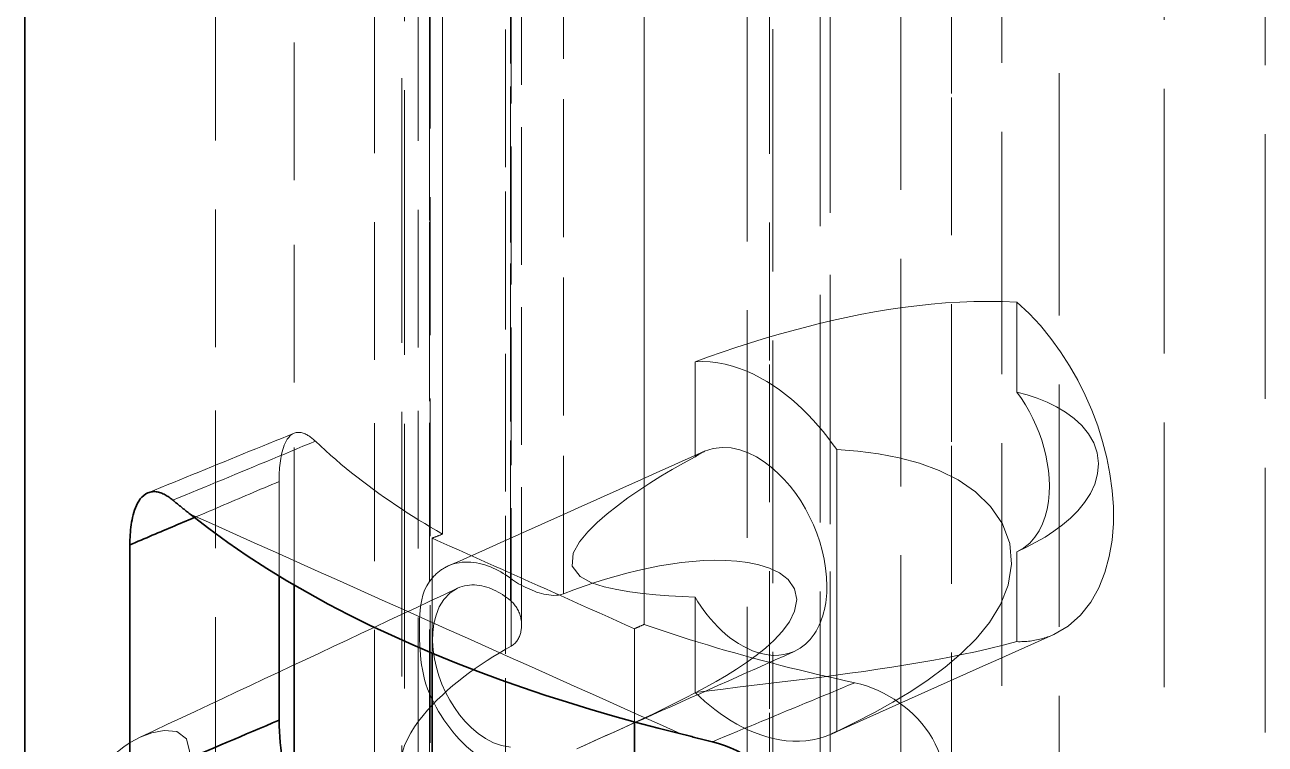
# Model space of a CAD drawing. Header units: millimetres. Extents: x 10 to 410, y 10 to 287.
# Drawn here: x 304.009 to 308.51, y 188.42 to 191.03 of the extents above; entities that cross this region are included whole.
import ezdxf

# ---------------------------------------------------------------- set-up
doc = ezdxf.new("R2010")
doc.units = ezdxf.units.MM
doc.linetypes.add('DASHED', pattern=[0.75, 0.5, -0.25])
doc.layers.add('HIDDEN', color=8, linetype='DASHED', lineweight=18)
doc.layers.add('VISIBLE', color=7, linetype='CONTINUOUS', lineweight=35)

msp = doc.modelspace()

# ---------------------------------------------------------------- linework, layer by layer
at = {"layer": 'HIDDEN'}
for points in [[(305.4804, 178.0663), (305.4804, 179.546), (305.4804, 181.0258), (305.4804, 182.5056), (305.4804, 183.9854), (305.4804, 185.4651), (305.4804, 186.9449), (305.4804, 188.4247), (305.4804, 189.9044), (305.4804, 191.3842), (305.4804, 192.864), (305.4804, 194.3437), (305.4804, 195.8235), (305.4804, 197.3033), (305.4804, 198.783), (305.4804, 200.2628), (305.4804, 201.7426), (305.4804, 203.2224), (305.4804, 204.7021), (305.4804, 206.1819), (305.4804, 207.6617), (305.4804, 209.1414), (305.4804, 210.6212), (305.4804, 212.101)], [(305.4368, 178.0211), (305.4368, 179.5009), (305.4368, 180.9807), (305.4368, 182.4604), (305.4368, 183.9402), (305.4368, 185.42), (305.4368, 186.8997), (305.4368, 188.3795), (305.4368, 189.8593), (305.4368, 191.339), (305.4368, 192.8188), (305.4368, 194.2986), (305.4368, 195.7784), (305.4368, 197.2581), (305.4368, 198.7379), (305.4368, 200.2177), (305.4368, 201.6974), (305.4368, 203.1772), (305.4368, 204.657), (305.4368, 206.1367), (305.4368, 207.6165), (305.4368, 209.0963), (305.4368, 210.576), (305.4368, 212.0558)], [(305.2787, 177.976), (305.2787, 179.4557), (305.2787, 180.9355), (305.2787, 182.4153), (305.2787, 183.895), (305.2787, 185.3748), (305.2787, 186.8546), (305.2787, 188.3343), (305.2787, 189.8141), (305.2787, 191.2939), (305.2787, 192.7737), (305.2787, 194.2534), (305.2787, 195.7332), (305.2787, 197.213), (305.2787, 198.6927), (305.2787, 200.1725), (305.2787, 201.6523), (305.2787, 203.132), (305.2787, 204.6118), (305.2787, 206.0916), (305.2787, 207.5713), (305.2787, 209.0511), (305.2787, 210.5309), (305.2787, 212.0107)], [(305.4773, 177.9773), (305.4773, 179.4571), (305.4773, 180.9368), (305.4773, 182.4166), (305.4773, 183.8964), (305.4773, 185.3762), (305.4773, 186.8559), (305.4773, 188.3357), (305.4773, 189.8155), (305.4773, 191.2952), (305.4773, 192.775), (305.4773, 194.2548), (305.4773, 195.7345), (305.4773, 197.2143), (305.4773, 198.6941), (305.4773, 200.1738), (305.4773, 201.6536), (305.4773, 203.1334), (305.4773, 204.6132), (305.4773, 206.0929), (305.4773, 207.5727), (305.4773, 209.0525), (305.4773, 210.5322), (305.4773, 212.012)], [(304.7013, 176.5424), (304.7013, 178.0222), (304.7013, 179.502), (304.7013, 180.9817), (304.7013, 182.4615), (304.7013, 183.9413), (304.7013, 185.4211), (304.7013, 186.9008), (304.7013, 188.3806), (304.7013, 189.8604), (304.7013, 191.3401), (304.7013, 192.8199), (304.7013, 194.2997), (304.7013, 195.7794), (304.7013, 197.2592), (304.7013, 198.739), (304.7013, 200.2187), (304.7013, 201.6985), (304.7013, 203.1783), (304.7013, 204.6581), (304.7013, 206.1378), (304.7013, 207.6176), (304.7013, 209.0974), (304.7013, 210.5771)], [(306.7108, 178.4316), (306.7108, 179.6962), (306.7108, 180.9607), (306.7108, 182.2252), (306.7108, 183.4898), (306.7108, 184.7543), (306.7108, 186.0188), (306.7108, 187.2833), (306.7108, 188.5479), (306.7108, 189.8124), (306.7108, 191.0769), (306.7108, 192.3415), (306.7108, 193.606), (306.7108, 194.8705), (306.7108, 196.1351), (306.7108, 197.3996), (306.7108, 198.6641), (306.7108, 199.9286), (306.7108, 201.1932), (306.7108, 202.4577), (306.7108, 203.7222), (306.7108, 204.9868), (306.7108, 206.2513), (306.7108, 207.5158)], [(307.3714, 178.1358), (307.3714, 179.4003), (307.3714, 180.6648), (307.3714, 181.9293), (307.3714, 183.1939), (307.3714, 184.4584), (307.3714, 185.7229), (307.3714, 186.9875), (307.3714, 188.252), (307.3714, 189.5165), (307.3714, 190.7811), (307.3714, 192.0456), (307.3714, 193.3101), (307.3714, 194.5746), (307.3714, 195.8392), (307.3714, 197.1037), (307.3714, 198.3682), (307.3714, 199.6328), (307.3714, 200.8973), (307.3714, 202.1618), (307.3714, 203.4264), (307.3714, 204.6909), (307.3714, 205.9554), (307.3714, 207.2199)], [(308.143, 179.4017), (308.143, 180.6124), (308.143, 181.8231), (308.143, 183.0338), (308.143, 184.2446), (308.143, 185.4553), (308.143, 186.666), (308.143, 187.8767), (308.143, 189.0874), (308.143, 190.2982), (308.143, 191.5089), (308.143, 192.7196), (308.143, 193.9303), (308.143, 195.1411), (308.143, 196.3518), (308.143, 197.5625), (308.143, 198.7732), (308.143, 199.9839), (308.143, 201.1947), (308.143, 202.4054), (308.143, 203.6161), (308.143, 204.8268), (308.143, 206.0375), (308.143, 207.2483)], [(308.51, 179.2373), (308.51, 180.448), (308.51, 181.6588), (308.51, 182.8695), (308.51, 184.0802), (308.51, 185.2909), (308.51, 186.5016), (308.51, 187.7124), (308.51, 188.9231), (308.51, 190.1338), (308.51, 191.3445), (308.51, 192.5552), (308.51, 193.766), (308.51, 194.9767), (308.51, 196.1874), (308.51, 197.3981), (308.51, 198.6088), (308.51, 199.8196), (308.51, 201.0303), (308.51, 202.241), (308.51, 203.4517), (308.51, 204.6624), (308.51, 205.8732), (308.51, 207.0839)], [(305.3776, 178.2295), (305.3776, 179.4402), (305.3776, 180.6509), (305.3776, 181.8617), (305.3776, 183.0724), (305.3776, 184.2831), (305.3776, 185.4938), (305.3776, 186.7045), (305.3776, 187.9153), (305.3776, 189.126), (305.3776, 190.3367), (305.3776, 191.5474), (305.3776, 192.7581), (305.3776, 193.9689), (305.3776, 195.1796), (305.3776, 196.3903), (305.3776, 197.601), (305.3776, 198.8117), (305.3776, 200.0225), (305.3776, 201.2332), (305.3776, 202.4439), (305.3776, 203.6546), (305.3776, 204.8653), (305.3776, 206.0761)], [(305.387, 206.0719), (305.387, 204.8612), (305.387, 203.6505), (305.387, 202.4397), (305.387, 201.229), (305.387, 200.0183), (305.387, 198.8076), (305.387, 197.5969), (305.387, 196.3861), (305.387, 195.1754), (305.387, 193.9647), (305.387, 192.754), (305.387, 191.5433), (305.387, 190.3325), (305.387, 189.1218), (305.387, 187.9111), (305.387, 186.7004), (305.387, 185.4897), (305.387, 184.2789), (305.387, 183.0682), (305.387, 181.8575), (305.387, 180.6468), (305.387, 179.4361), (305.387, 178.2253)], [(304.9861, 188.9968), (304.9861, 189.7317), (304.9861, 190.4667), (304.9861, 191.2017), (304.9861, 191.9366), (304.9861, 192.6716), (304.9861, 193.4065), (304.9861, 194.1415), (304.9861, 194.8764), (304.9861, 195.6114), (304.9861, 196.3464), (304.9861, 197.0813), (304.9861, 197.8163), (304.9861, 198.5512), (304.9861, 199.2862), (304.9861, 200.0211), (304.9861, 200.7561), (304.9861, 201.491), (304.9861, 202.226), (304.9861, 202.961), (304.9861, 203.6959), (304.9861, 204.4309), (304.9861, 205.1658), (304.9861, 205.9008)], [(306.9315, 204.8631), (306.9315, 203.7869), (306.9315, 202.7107), (306.9315, 201.6345), (306.9315, 200.5583), (306.9315, 199.4821), (306.9315, 198.4059), (306.9315, 197.3297), (306.9315, 196.2535), (306.9315, 195.1774), (306.9315, 194.1012), (306.9315, 193.025), (306.9315, 191.9488), (306.9315, 190.8726), (306.9315, 189.7964), (306.9315, 188.7202), (306.9315, 187.644), (306.9315, 186.5678), (306.9315, 185.4916), (306.9315, 184.4154), (306.9315, 183.3392), (306.9315, 182.263), (306.9315, 181.1868), (306.9315, 180.1106)], [(307.1884, 179.9955), (307.1884, 181.0717), (307.1884, 182.1479), (307.1884, 183.2241), (307.1884, 184.3003), (307.1884, 185.3765), (307.1884, 186.4527), (307.1884, 187.5289), (307.1884, 188.6051), (307.1884, 189.6813), (307.1884, 190.7575), (307.1884, 191.8337), (307.1884, 192.9099), (307.1884, 193.9861), (307.1884, 195.0623), (307.1884, 196.1385), (307.1884, 197.2147), (307.1884, 198.2909), (307.1884, 199.3671), (307.1884, 200.4433), (307.1884, 201.5195), (307.1884, 202.5957), (307.1884, 203.6719), (307.1884, 204.7481)], [(306.6309, 204.7348), (306.6309, 203.6586), (306.6309, 202.5824), (306.6309, 201.5062), (306.6309, 200.43), (306.6309, 199.3538), (306.6309, 198.2776), (306.6309, 197.2014), (306.6309, 196.1252), (306.6309, 195.049), (306.6309, 193.9728), (306.6309, 192.8966), (306.6309, 191.8204), (306.6309, 190.7442), (306.6309, 189.668), (306.6309, 188.5918), (306.6309, 187.5157), (306.6309, 186.4395), (306.6309, 185.3633), (306.6309, 184.2871), (306.6309, 183.2109), (306.6309, 182.1347), (306.6309, 181.0585), (306.6309, 179.9823)], [(306.8947, 179.8641), (306.8947, 180.9403), (306.8947, 182.0165), (306.8947, 183.0927), (306.8947, 184.1689), (306.8947, 185.2451), (306.8947, 186.3213), (306.8947, 187.3975), (306.8947, 188.4737), (306.8947, 189.5499), (306.8947, 190.626), (306.8947, 191.7022), (306.8947, 192.7784), (306.8947, 193.8546), (306.8947, 194.9308), (306.8947, 196.007), (306.8947, 197.0832), (306.8947, 198.1594), (306.8947, 199.2356), (306.8947, 200.3118), (306.8947, 201.388), (306.8947, 202.4642), (306.8947, 203.5404), (306.8947, 204.6166)], [(306.9311, 178.2975), (306.9311, 179.4275), (306.9311, 180.5575), (306.9311, 181.6875), (306.9311, 182.8175), (306.9311, 183.9475), (306.9311, 185.0776), (306.9311, 186.2076), (306.9311, 187.3376), (306.9311, 188.4676), (306.9311, 189.5976), (306.9311, 190.7276), (306.9311, 191.8576), (306.9311, 192.9876), (306.9311, 194.1176), (306.9311, 195.2476), (306.9311, 196.3776), (306.9311, 197.5076), (306.9311, 198.6376), (306.9311, 199.7676), (306.9311, 200.8976), (306.9311, 202.0276), (306.9311, 203.1576), (306.9311, 204.2876)], [(306.7231, 204.1945), (306.7231, 203.0645), (306.7231, 201.9345), (306.7231, 200.8045), (306.7231, 199.6745), (306.7231, 198.5445), (306.7231, 197.4145), (306.7231, 196.2845), (306.7231, 195.1545), (306.7231, 194.0245), (306.7231, 192.8945), (306.7231, 191.7645), (306.7231, 190.6345), (306.7231, 189.5045), (306.7231, 188.3745), (306.7231, 187.2444), (306.7231, 186.1144), (306.7231, 184.9844), (306.7231, 183.8544), (306.7231, 182.7244), (306.7231, 181.5944), (306.7231, 180.4644), (306.7231, 179.3344), (306.7231, 178.2044)], [(305.4773, 189.0098), (305.4773, 189.6647), (305.4773, 190.3197), (305.4773, 190.9746), (305.4773, 191.6296), (305.4773, 192.2845), (305.4773, 192.9395), (305.4773, 193.5944), (305.4773, 194.2494), (305.4773, 194.9043), (305.4773, 195.5593), (305.4773, 196.2142), (305.4773, 196.8692), (305.4773, 197.5241), (305.4773, 198.1791), (305.4773, 198.834), (305.4773, 199.4889), (305.4773, 200.1439), (305.4773, 200.7988), (305.4773, 201.4538), (305.4773, 202.1087), (305.4773, 202.7637), (305.4773, 203.4186), (305.4773, 204.0736)], [(307.7629, 177.9249), (307.7629, 179.0549), (307.7629, 180.1849), (307.7629, 181.315), (307.7629, 182.445), (307.7629, 183.575), (307.7629, 184.705), (307.7629, 185.835), (307.7629, 186.965), (307.7629, 188.095), (307.7629, 189.225), (307.7629, 190.355), (307.7629, 191.485), (307.7629, 192.615), (307.7629, 193.745), (307.7629, 194.875), (307.7629, 196.005), (307.7629, 197.135), (307.7629, 198.265), (307.7629, 199.395), (307.7629, 200.525), (307.7629, 201.6551), (307.7629, 202.7851), (307.7629, 203.9151)], [(305.7711, 188.941), (305.7711, 189.5904), (305.7711, 190.2399), (305.7711, 190.8894), (305.7711, 191.5389), (305.7711, 192.1884), (305.7711, 192.8379), (305.7711, 193.4874), (305.7711, 194.1369), (305.7711, 194.7864), (305.7711, 195.4359), (305.7711, 196.0854), (305.7711, 196.7349), (305.7711, 197.3844), (305.7711, 198.0338), (305.7711, 198.6833), (305.7711, 199.3328), (305.7711, 199.9823), (305.7711, 200.6318), (305.7711, 201.2813), (305.7711, 201.9308), (305.7711, 202.5803), (305.7711, 203.2298), (305.7711, 203.8793)], [(305.7743, 188.7756), (305.7743, 189.432), (305.7743, 190.0883), (305.7743, 190.7447), (305.7743, 191.4011), (305.7743, 192.0575), (305.7743, 192.7139), (305.7743, 193.3702), (305.7743, 194.0266), (305.7743, 194.683), (305.7743, 195.3394), (305.7743, 195.9958), (305.7743, 196.6522), (305.7743, 197.3085), (305.7743, 197.9649), (305.7743, 198.6213), (305.7743, 199.2777), (305.7743, 199.9341), (305.7743, 200.5904), (305.7743, 201.2468), (305.7743, 201.9032), (305.7743, 202.5596), (305.7743, 203.216), (305.7743, 203.8723)], [(305.8116, 188.8523), (305.8116, 189.5057), (305.8116, 190.1591), (305.8116, 190.8125), (305.8116, 191.4659), (305.8116, 192.1193), (305.8116, 192.7727), (305.8116, 193.426), (305.8116, 194.0794), (305.8116, 194.7328), (305.8116, 195.3862), (305.8116, 196.0396), (305.8116, 196.693), (305.8116, 197.3464), (305.8116, 197.9998), (305.8116, 198.6532), (305.8116, 199.3065), (305.8116, 199.9599), (305.8116, 200.6133), (305.8116, 201.2667), (305.8116, 201.9201), (305.8116, 202.5735), (305.8116, 203.2269), (305.8116, 203.8803)], [(305.9635, 188.9656), (305.9635, 189.6129), (305.9635, 190.2601), (305.9635, 190.9073), (305.9635, 191.5545), (305.9635, 192.2017), (305.9635, 192.849), (305.9635, 193.4962), (305.9635, 194.1434), (305.9635, 194.7906), (305.9635, 195.4378), (305.9635, 196.085), (305.9635, 196.7323), (305.9635, 197.3795), (305.9635, 198.0267), (305.9635, 198.6739), (305.9635, 199.3211), (305.9635, 199.9684), (305.9635, 200.6156), (305.9635, 201.2628), (305.9635, 201.91), (305.9635, 202.5572), (305.9635, 203.2045), (305.9635, 203.8517)], [(305.7711, 189.0218), (305.7711, 189.6643), (305.7711, 190.3067), (305.7711, 190.9492), (305.7711, 191.5916), (305.7711, 192.2341), (305.7711, 192.8766), (305.7711, 193.519), (305.7711, 194.1615), (305.7711, 194.804), (305.7711, 195.4464), (305.7711, 196.0889), (305.7711, 196.7313), (305.7711, 197.3738), (305.7711, 198.0163), (305.7711, 198.6587), (305.7711, 199.3012), (305.7711, 199.9437), (305.7711, 200.5861), (305.7711, 201.2286), (305.7711, 201.871), (305.7711, 202.5135), (305.7711, 203.156), (305.7711, 203.7984)], [(307.5549, 203.8219), (307.5549, 202.6919), (307.5549, 201.5619), (307.5549, 200.4319), (307.5549, 199.3019), (307.5549, 198.1719), (307.5549, 197.0419), (307.5549, 195.9119), (307.5549, 194.7819), (307.5549, 193.6519), (307.5549, 192.5219), (307.5549, 191.3919), (307.5549, 190.2619), (307.5549, 189.1319), (307.5549, 188.0019), (307.5549, 186.8719), (307.5549, 185.7419), (307.5549, 184.6119), (307.5549, 183.4818), (307.5549, 182.3518), (307.5549, 181.2218), (307.5549, 180.0918), (307.5549, 178.9618), (307.5549, 177.8318)], [(305.7539, 185.2176), (305.7539, 185.806), (305.7539, 186.3944), (305.7539, 186.9828), (305.7539, 187.5712), (305.7539, 188.1596), (305.7539, 188.748), (305.7539, 189.3364), (305.7539, 189.9248), (305.7539, 190.5132), (305.7539, 191.1016), (305.7539, 191.69), (305.7539, 192.2784), (305.7539, 192.8668), (305.7539, 193.4552), (305.7539, 194.0436), (305.7539, 194.632), (305.7539, 195.2204), (305.7539, 195.8088), (305.7539, 196.3972), (305.7539, 196.9856), (305.7539, 197.574), (305.7539, 198.1624), (305.7539, 198.7508)], [(305.5245, 189.1819), (305.5245, 189.3041), (305.5245, 189.4263), (305.5245, 189.5485), (305.5245, 189.6707), (305.5245, 189.7929), (305.5245, 189.9151), (305.5245, 190.0373), (305.5245, 190.1594), (305.5245, 190.2816), (305.5245, 190.4038), (305.5245, 190.526), (305.5245, 190.6482), (305.5245, 190.7704), (305.5245, 190.8926), (305.5245, 191.0148), (305.5245, 191.137), (305.5245, 191.2592), (305.5245, 191.3814), (305.5245, 191.5036), (305.5245, 191.6258), (305.5245, 191.748), (305.5245, 191.8702), (305.5245, 191.9924)], [(306.2562, 188.8541), (306.2562, 188.9763), (306.2562, 189.0985), (306.2562, 189.2207), (306.2562, 189.3429), (306.2562, 189.4651), (306.2562, 189.5873), (306.2562, 189.7095), (306.2562, 189.8317), (306.2562, 189.9539), (306.2562, 190.0761), (306.2562, 190.1983), (306.2562, 190.3205), (306.2562, 190.4427), (306.2562, 190.5649), (306.2562, 190.6871), (306.2562, 190.8093), (306.2562, 190.9315), (306.2562, 191.0537), (306.2562, 191.1759), (306.2562, 191.2981), (306.2562, 191.4203), (306.2562, 191.5425), (306.2562, 191.6647)], [(306.4415, 189.8077), (306.4904, 189.8253), (306.5395, 189.8423), (306.5888, 189.8588), (306.6383, 189.8747), (306.6879, 189.8901), (306.7378, 189.9049), (306.7878, 189.919), (306.838, 189.9324), (306.8884, 189.9451), (306.939, 189.9571), (306.9897, 189.9683), (307.0407, 189.9786), (307.0918, 189.9881), (307.143, 189.9967), (307.1945, 190.0043), (307.246, 190.0108), (307.2977, 190.0164), (307.3495, 190.0208), (307.4014, 190.024), (307.4533, 190.026), (307.5053, 190.0266), (307.5572, 190.0259), (307.6092, 190.0237)], [(307.6092, 189.6974), (307.6092, 189.7116), (307.6092, 189.7258), (307.6092, 189.74), (307.6092, 189.7541), (307.6092, 189.7683), (307.6092, 189.7825), (307.6092, 189.7967), (307.6092, 189.8109), (307.6092, 189.8251), (307.6092, 189.8393), (307.6092, 189.8535), (307.6092, 189.8677), (307.6092, 189.8818), (307.6092, 189.896), (307.6092, 189.9102), (307.6092, 189.9244), (307.6092, 189.9386), (307.6092, 189.9528), (307.6092, 189.967), (307.6092, 189.9812), (307.6092, 189.9954), (307.6092, 190.0095), (307.6092, 190.0237)], [(307.7427, 188.8176), (307.7947, 188.8477), (307.8398, 188.8874), (307.8771, 188.9346), (307.9065, 188.9871), (307.9287, 189.043), (307.9444, 189.1011), (307.9543, 189.1604), (307.959, 189.2204), (307.959, 189.2806), (307.9548, 189.3406), (307.9468, 189.4003), (307.9352, 189.4593), (307.9202, 189.5176), (307.9021, 189.575), (307.881, 189.6314), (307.8569, 189.6865), (307.8299, 189.7403), (307.8001, 189.7926), (307.7676, 189.8433), (307.7322, 189.892), (307.6941, 189.9385), (307.6531, 189.9826), (307.6092, 190.0237)], [(306.4415, 189.8077), (306.4689, 189.8087), (306.4963, 189.8074), (306.5235, 189.8041), (306.5504, 189.7989), (306.577, 189.7919), (306.603, 189.7834), (306.6286, 189.7733), (306.6535, 189.762), (306.6779, 189.7494), (306.7017, 189.7357), (306.7248, 189.721), (306.7474, 189.7054), (306.7693, 189.6889), (306.7906, 189.6716), (306.8113, 189.6536), (306.8314, 189.6349), (306.8509, 189.6156), (306.8697, 189.5957), (306.888, 189.5753), (306.9057, 189.5543), (306.9228, 189.5329), (306.9393, 189.511), (306.9553, 189.4886)], [(306.4415, 189.4619), (306.4415, 189.4769), (306.4415, 189.4919), (306.4415, 189.507), (306.4415, 189.522), (306.4415, 189.5371), (306.4415, 189.5521), (306.4415, 189.5671), (306.4415, 189.5822), (306.4415, 189.5972), (306.4415, 189.6122), (306.4415, 189.6273), (306.4415, 189.6423), (306.4415, 189.6574), (306.4415, 189.6724), (306.4415, 189.6874), (306.4415, 189.7025), (306.4415, 189.7175), (306.4415, 189.7325), (306.4415, 189.7476), (306.4415, 189.7626), (306.4415, 189.7777), (306.4415, 189.7927), (306.4415, 189.8077)], [(307.6092, 189.118), (307.6439, 189.1344), (307.6779, 189.1522), (307.711, 189.1714), (307.7432, 189.1923), (307.774, 189.2151), (307.8032, 189.2399), (307.8304, 189.267), (307.8548, 189.2966), (307.8756, 189.3288), (307.8917, 189.3636), (307.9018, 189.4005), (307.9048, 189.4387), (307.9, 189.4767), (307.8876, 189.5129), (307.8687, 189.5462), (307.8445, 189.576), (307.8165, 189.6021), (307.7857, 189.6249), (307.7527, 189.6445), (307.7183, 189.6613), (307.6827, 189.6755), (307.6462, 189.6875), (307.6092, 189.6974)], [(307.6092, 189.118), (307.6337, 189.1319), (307.6554, 189.1497), (307.6741, 189.1707), (307.6896, 189.1942), (307.7021, 189.2194), (307.7118, 189.2458), (307.7189, 189.2731), (307.7237, 189.3008), (307.7264, 189.3288), (307.7271, 189.357), (307.7261, 189.3851), (307.7235, 189.4131), (307.7194, 189.441), (307.7139, 189.4686), (307.7071, 189.4959), (307.6989, 189.5228), (307.6895, 189.5494), (307.679, 189.5755), (307.6673, 189.6011), (307.6544, 189.6261), (307.6405, 189.6506), (307.6254, 189.6744), (307.6092, 189.6974)], [(304.9865, 189.5483), (304.9634, 189.5389), (304.9404, 189.5295), (304.9173, 189.5201), (304.8943, 189.5107), (304.8712, 189.5013), (304.8481, 189.4919), (304.8251, 189.4825), (304.802, 189.4731), (304.779, 189.4637), (304.7559, 189.4543), (304.7329, 189.4449), (304.7098, 189.4355), (304.6868, 189.4261), (304.6637, 189.4167), (304.6406, 189.4073), (304.6176, 189.3979), (304.5945, 189.3885), (304.5715, 189.3791), (304.5484, 189.3697), (304.5254, 189.3603), (304.5023, 189.3509), (304.4793, 189.3415), (304.4562, 189.3321)], [(304.9865, 189.5483), (304.9791, 189.5444), (304.9725, 189.5393), (304.9668, 189.5332), (304.9618, 189.5266), (304.9575, 189.5194), (304.9537, 189.512), (304.9505, 189.5043), (304.9476, 189.4965), (304.9451, 189.4886), (304.9429, 189.4805), (304.941, 189.4724), (304.9393, 189.4642), (304.9379, 189.456), (304.9366, 189.4478), (304.9355, 189.4395), (304.9346, 189.4312), (304.9338, 189.4229), (304.9332, 189.4146), (304.9327, 189.4063), (304.9323, 189.398), (304.9321, 189.3897), (304.9319, 189.3813), (304.9318, 189.373)], [(305.0636, 189.5193), (305.0608, 189.5219), (305.058, 189.5244), (305.0552, 189.5269), (305.0523, 189.5293), (305.0493, 189.5317), (305.0463, 189.5339), (305.0432, 189.5361), (305.0401, 189.5382), (305.0368, 189.5402), (305.0336, 189.5421), (305.0302, 189.5439), (305.0268, 189.5455), (305.0233, 189.547), (305.0198, 189.5483), (305.0162, 189.5494), (305.0125, 189.5503), (305.0088, 189.5509), (305.005, 189.5513), (305.0012, 189.5513), (304.9974, 189.5511), (304.9937, 189.5505), (304.99, 189.5495), (304.9865, 189.5483)], [(304.5468, 189.305), (304.5692, 189.3143), (304.5917, 189.3237), (304.6142, 189.333), (304.6366, 189.3423), (304.6591, 189.3516), (304.6816, 189.3609), (304.7041, 189.3702), (304.7265, 189.3795), (304.749, 189.3889), (304.7715, 189.3982), (304.7939, 189.4075), (304.8164, 189.4168), (304.8389, 189.4261), (304.8613, 189.4354), (304.8838, 189.4447), (304.9063, 189.4541), (304.9288, 189.4634), (304.9512, 189.4727), (304.9737, 189.482), (304.9962, 189.4913), (305.0186, 189.5006), (305.0411, 189.51), (305.0636, 189.5193)], [(305.5245, 189.1819), (305.503, 189.1945), (305.4816, 189.2072), (305.4603, 189.2201), (305.4391, 189.2331), (305.418, 189.2464), (305.3971, 189.2598), (305.3762, 189.2734), (305.3555, 189.2872), (305.3349, 189.3012), (305.3145, 189.3154), (305.2942, 189.3298), (305.274, 189.3443), (305.254, 189.3591), (305.2341, 189.3741), (305.2144, 189.3893), (305.1949, 189.4048), (305.1755, 189.4204), (305.1564, 189.4363), (305.1374, 189.4525), (305.1186, 189.4688), (305.1001, 189.4854), (305.0817, 189.5022), (305.0636, 189.5193)], [(305.5457, 189.0663), (305.5861, 189.0844), (305.6265, 189.1025), (305.667, 189.1206), (305.7074, 189.1387), (305.7478, 189.1568), (305.7883, 189.1749), (305.8287, 189.193), (305.8691, 189.2111), (305.9096, 189.2292), (305.95, 189.2473), (305.9904, 189.2654), (306.0309, 189.2835), (306.0713, 189.3016), (306.1117, 189.3197), (306.1522, 189.3378), (306.1926, 189.3559), (306.233, 189.374), (306.2735, 189.3921), (306.3139, 189.4102), (306.3543, 189.4283), (306.3948, 189.4464), (306.4352, 189.4645), (306.4756, 189.4826)], [(306.4415, 189.4619), (306.4428, 189.4629), (306.4442, 189.464), (306.4456, 189.465), (306.447, 189.4661), (306.4484, 189.4671), (306.4499, 189.4681), (306.4513, 189.4691), (306.4528, 189.47), (306.4542, 189.471), (306.4557, 189.4719), (306.4572, 189.4728), (306.4586, 189.4737), (306.4601, 189.4746), (306.4617, 189.4755), (306.4632, 189.4764), (306.4647, 189.4772), (306.4662, 189.478), (306.4678, 189.4788), (306.4693, 189.4796), (306.4709, 189.4804), (306.4725, 189.4811), (306.474, 189.4819), (306.4756, 189.4826)], [(306.4756, 189.4826), (306.5066, 189.4928), (306.5391, 189.4968), (306.5717, 189.4949), (306.6037, 189.488), (306.6345, 189.4768), (306.6638, 189.4623), (306.6915, 189.4449), (306.7176, 189.4252), (306.7421, 189.4035), (306.7651, 189.3802), (306.7865, 189.3554), (306.8063, 189.3294), (306.8247, 189.3023), (306.8415, 189.2742), (306.8569, 189.2453), (306.8707, 189.2156), (306.8829, 189.1853), (306.8936, 189.1543), (306.9025, 189.1229), (306.9097, 189.0909), (306.9151, 189.0586), (306.9184, 189.0261), (306.9196, 188.9934)], [(306.9553, 188.4661), (307.024, 188.4995), (307.0918, 188.5345), (307.1586, 188.5716), (307.224, 188.611), (307.2876, 188.6532), (307.3489, 188.6987), (307.4071, 188.7482), (307.461, 188.8022), (307.5091, 188.8614), (307.549, 188.9265), (307.5772, 188.9973), (307.5897, 189.0725), (307.583, 189.1483), (307.5566, 189.2198), (307.5136, 189.2827), (307.4586, 189.3354), (307.3956, 189.3784), (307.3273, 189.4127), (307.2558, 189.4393), (307.1822, 189.4594), (307.1072, 189.4739), (307.0314, 189.4834), (306.9553, 189.4886)], [(306.9553, 188.4661), (306.9553, 188.5106), (306.9553, 188.555), (306.9553, 188.5995), (306.9553, 188.6439), (306.9553, 188.6884), (306.9553, 188.7328), (306.9553, 188.7773), (306.9553, 188.8218), (306.9553, 188.8662), (306.9553, 188.9107), (306.9553, 188.9551), (306.9553, 188.9996), (306.9553, 189.0441), (306.9553, 189.0885), (306.9553, 189.133), (306.9553, 189.1774), (306.9553, 189.2219), (306.9553, 189.2663), (306.9553, 189.3108), (306.9553, 189.3553), (306.9553, 189.3997), (306.9553, 189.4442), (306.9553, 189.4886)], [(306.4415, 188.9531), (306.3939, 188.9552), (306.3464, 188.958), (306.2989, 188.9617), (306.2515, 188.9664), (306.2043, 188.9725), (306.1573, 188.9804), (306.1109, 188.9909), (306.0657, 189.0056), (306.0239, 189.0282), (305.9959, 189.0657), (305.9993, 189.1123), (306.0222, 189.1539), (306.0524, 189.1906), (306.0862, 189.2242), (306.122, 189.2556), (306.1593, 189.2852), (306.1976, 189.3135), (306.2367, 189.3406), (306.2766, 189.3666), (306.317, 189.3917), (306.358, 189.416), (306.3995, 189.4393), (306.4415, 189.4619)], [(304.6243, 189.2424), (304.6377, 189.248), (304.6511, 189.2537), (304.6645, 189.2594), (304.6778, 189.2651), (304.6912, 189.2707), (304.7046, 189.2764), (304.7179, 189.2821), (304.7313, 189.2878), (304.7447, 189.2935), (304.758, 189.2991), (304.7714, 189.3048), (304.7848, 189.3105), (304.7982, 189.3162), (304.8115, 189.3219), (304.8249, 189.3275), (304.8383, 189.3332), (304.8516, 189.3389), (304.865, 189.3446), (304.8784, 189.3503), (304.8917, 189.3559), (304.9051, 189.3616), (304.9185, 189.3673), (304.9318, 189.373)], [(304.9318, 189.0291), (304.9318, 189.0441), (304.9318, 189.059), (304.9318, 189.074), (304.9318, 189.0889), (304.9318, 189.1039), (304.9318, 189.1188), (304.9318, 189.1338), (304.9318, 189.1487), (304.9318, 189.1637), (304.9318, 189.1786), (304.9318, 189.1936), (304.9318, 189.2085), (304.9318, 189.2235), (304.9318, 189.2384), (304.9318, 189.2534), (304.9318, 189.2683), (304.9318, 189.2833), (304.9318, 189.2982), (304.9318, 189.3132), (304.9318, 189.3281), (304.9318, 189.3431), (304.9318, 189.358), (304.9318, 189.373)], [(304.6088, 189.2548), (304.6863, 189.2201), (304.7637, 189.1854), (304.8411, 189.1507), (304.9186, 189.1161), (304.996, 189.0814), (305.0735, 189.0467), (305.1509, 189.012), (305.2283, 188.9773), (305.3058, 188.9426), (305.3832, 188.9079), (305.4607, 188.8733), (305.5381, 188.8386), (305.6155, 188.8039), (305.693, 188.7692), (305.7704, 188.7345), (305.8478, 188.6998), (305.9253, 188.6651), (306.0027, 188.6305), (306.0802, 188.5958), (306.1576, 188.5611), (306.235, 188.5264), (306.3125, 188.4917), (306.3899, 188.457)], [(305.5245, 189.1819), (305.5229, 189.1812), (305.5213, 189.1806), (305.5196, 189.18), (305.518, 189.1794), (305.5164, 189.1787), (305.5148, 189.1781), (305.5132, 189.1775), (305.5115, 189.1768), (305.5099, 189.1762), (305.5083, 189.1756), (305.5067, 189.1749), (305.5051, 189.1743), (305.5034, 189.1737), (305.5018, 189.1731), (305.5002, 189.1724), (305.4986, 189.1718), (305.497, 189.1712), (305.4953, 189.1705), (305.4937, 189.1699), (305.4921, 189.1693), (305.4905, 189.1686), (305.4889, 189.168), (305.4872, 189.1674)], [(305.4872, 189.1674), (305.5192, 189.1531), (305.5511, 189.1388), (305.583, 189.1245), (305.6149, 189.1102), (305.6468, 189.0959), (305.6787, 189.0816), (305.7106, 189.0673), (305.7425, 189.053), (305.7744, 189.0387), (305.8064, 189.0245), (305.8383, 189.0102), (305.8702, 188.9959), (305.9021, 188.9816), (305.934, 188.9673), (305.9659, 188.953), (305.9978, 188.9387), (306.0297, 188.9244), (306.0616, 188.9101), (306.0935, 188.8958), (306.1255, 188.8815), (306.1574, 188.8672), (306.1893, 188.8529), (306.2212, 188.8386)], [(305.4872, 188.7494), (305.4872, 188.7675), (305.4872, 188.7857), (305.4872, 188.8039), (305.4872, 188.8221), (305.4872, 188.8402), (305.4872, 188.8584), (305.4872, 188.8766), (305.4872, 188.8948), (305.4872, 188.9129), (305.4872, 188.9311), (305.4872, 188.9493), (305.4872, 188.9675), (305.4872, 188.9856), (305.4872, 189.0038), (305.4872, 189.022), (305.4872, 189.0402), (305.4872, 189.0583), (305.4872, 189.0765), (305.4872, 189.0947), (305.4872, 189.1129), (305.4872, 189.131), (305.4872, 189.1492), (305.4872, 189.1674)], [(305.5457, 189.0663), (305.5554, 189.0703), (305.5653, 189.0736), (305.5754, 189.0762), (305.5857, 189.0783), (305.5961, 189.0796), (305.6065, 189.0804), (305.617, 189.0805), (305.6274, 189.0801), (305.6379, 189.0791), (305.6482, 189.0776), (305.6585, 189.0756), (305.6687, 189.0731), (305.6787, 189.0702), (305.6887, 189.0668), (305.6984, 189.0631), (305.7081, 189.059), (305.7176, 189.0546), (305.7269, 189.0498), (305.736, 189.0447), (305.745, 189.0394), (305.7539, 189.0338), (305.7626, 189.0279), (305.7711, 189.0218)], [(305.9635, 188.9656), (306.0012, 188.9799), (306.0392, 188.9935), (306.0775, 189.0064), (306.116, 189.0185), (306.1548, 189.0298), (306.1938, 189.0403), (306.233, 189.0499), (306.2724, 189.0586), (306.312, 189.0664), (306.3518, 189.0731), (306.3918, 189.0786), (306.4319, 189.0829), (306.4722, 189.0859), (306.5125, 189.0872), (306.5529, 189.0868), (306.5932, 189.0842), (306.6332, 189.0792), (306.6727, 189.071), (306.7112, 189.0588), (306.7475, 189.0413), (306.7794, 189.0168), (306.8023, 188.9838), (306.8104, 188.9445)], [(307.6092, 188.7917), (307.6092, 188.8059), (307.6092, 188.8201), (307.6092, 188.8343), (307.6092, 188.8485), (307.6092, 188.8626), (307.6092, 188.8768), (307.6092, 188.891), (307.6092, 188.9052), (307.6092, 188.9194), (307.6092, 188.9336), (307.6092, 188.9478), (307.6092, 188.962), (307.6092, 188.9762), (307.6092, 188.9903), (307.6092, 189.0045), (307.6092, 189.0187), (307.6092, 189.0329), (307.6092, 189.0471), (307.6092, 189.0613), (307.6092, 189.0755), (307.6092, 189.0897), (307.6092, 189.1039), (307.6092, 189.118)], [(305.4773, 189.0098), (305.4797, 189.0129), (305.4821, 189.016), (305.4845, 189.019), (305.487, 189.022), (305.4896, 189.0249), (305.4922, 189.0278), (305.4949, 189.0306), (305.4977, 189.0334), (305.5005, 189.0361), (305.5034, 189.0387), (305.5063, 189.0413), (305.5093, 189.0438), (305.5124, 189.0462), (305.5155, 189.0486), (305.5186, 189.0509), (305.5218, 189.0531), (305.5251, 189.0552), (305.5284, 189.0573), (305.5318, 189.0592), (305.5352, 189.0611), (305.5386, 189.0629), (305.5421, 189.0647), (305.5457, 189.0663)], [(304.4273, 188.4448), (304.4774, 188.4683), (304.5275, 188.4918), (304.5776, 188.5153), (304.6277, 188.5388), (304.6777, 188.5624), (304.7278, 188.5859), (304.7779, 188.6094), (304.828, 188.6329), (304.8781, 188.6564), (304.9282, 188.6799), (304.9783, 188.7034), (305.0284, 188.7269), (305.0785, 188.7504), (305.1286, 188.7739), (305.1787, 188.7975), (305.2288, 188.821), (305.2788, 188.8445), (305.3289, 188.868), (305.379, 188.8915), (305.4291, 188.915), (305.4792, 188.9385), (305.5293, 188.962), (305.5794, 188.9855)], [(305.4773, 188.6033), (305.4705, 188.6201), (305.4646, 188.6373), (305.4596, 188.6547), (305.4554, 188.6724), (305.4518, 188.6902), (305.4489, 188.7081), (305.4466, 188.7261), (305.4447, 188.7442), (305.4433, 188.7623), (305.4422, 188.7804), (305.4415, 188.7986), (305.4411, 188.8168), (305.4409, 188.8349), (305.4411, 188.8531), (305.4415, 188.8712), (305.4424, 188.8894), (305.4439, 188.9075), (305.4461, 188.9255), (305.4493, 188.9434), (305.4537, 188.961), (305.4597, 188.9781), (305.4676, 188.9945), (305.4773, 189.0098)], [(305.7711, 188.409), (305.7395, 188.4143), (305.7093, 188.425), (305.6808, 188.4399), (305.6544, 188.4581), (305.6299, 188.4789), (305.6074, 188.5017), (305.5868, 188.5263), (305.568, 188.5523), (305.5511, 188.5796), (305.5361, 188.608), (305.523, 188.6373), (305.5118, 188.6674), (305.5026, 188.6981), (305.4956, 188.7294), (305.491, 188.7612), (305.4889, 188.7932), (305.4896, 188.8253), (305.4936, 188.8571), (305.5013, 188.8883), (305.5133, 188.918), (305.5302, 188.9452), (305.5524, 188.9684), (305.5794, 188.9855)], [(305.5794, 188.9855), (305.5877, 188.9891), (305.5962, 188.992), (305.605, 188.9943), (305.6138, 188.996), (305.6228, 188.9971), (305.6318, 188.9976), (305.6408, 188.9975), (305.6498, 188.9969), (305.6588, 188.9957), (305.6677, 188.9941), (305.6765, 188.992), (305.6851, 188.9895), (305.6937, 188.9866), (305.7021, 188.9833), (305.7104, 188.9797), (305.7185, 188.9758), (305.7265, 188.9716), (305.7343, 188.9671), (305.742, 188.9623), (305.7495, 188.9573), (305.7568, 188.9521), (305.764, 188.9466), (305.7711, 188.941)], [(305.7711, 189.0218), (305.7784, 189.0166), (305.7859, 189.0116), (305.7935, 189.0068), (305.8012, 189.0021), (305.8091, 188.9977), (305.817, 188.9934), (305.8251, 188.9893), (305.8332, 188.9854), (305.8414, 188.9817), (305.8497, 188.9782), (305.8581, 188.9749), (305.8665, 188.9718), (305.8751, 188.969), (305.8837, 188.9665), (305.8925, 188.9643), (305.9013, 188.9625), (305.9102, 188.9611), (305.9191, 188.9601), (305.9281, 188.9597), (305.9371, 188.96), (305.9461, 188.961), (305.9549, 188.9629), (305.9635, 188.9656)], [(306.9196, 188.9934), (306.9194, 188.9812), (306.9189, 188.969), (306.918, 188.9568), (306.9168, 188.9447), (306.9152, 188.9326), (306.9131, 188.9206), (306.9107, 188.9087), (306.9078, 188.8968), (306.9045, 188.8851), (306.9006, 188.8735), (306.8963, 188.8621), (306.8915, 188.851), (306.8861, 188.84), (306.8801, 188.8294), (306.8736, 188.8191), (306.8665, 188.8092), (306.8588, 188.7997), (306.8505, 188.7908), (306.8416, 188.7825), (306.8322, 188.7748), (306.8222, 188.7678), (306.8117, 188.7616), (306.8008, 188.7562)], [(305.8116, 188.8523), (305.8115, 188.8567), (305.8113, 188.8611), (305.8109, 188.8654), (305.8103, 188.8698), (305.8096, 188.8741), (305.8088, 188.8784), (305.8078, 188.8826), (305.8066, 188.8869), (305.8053, 188.891), (305.8038, 188.8952), (305.8021, 188.8992), (305.8004, 188.9032), (305.7984, 188.9071), (305.7963, 188.911), (305.7941, 188.9147), (305.7917, 188.9184), (305.7891, 188.922), (305.7864, 188.9254), (305.7836, 188.9288), (305.7807, 188.932), (305.7776, 188.9351), (305.7744, 188.9381), (305.7711, 188.941)], [(306.8104, 188.9445), (306.8026, 188.9023), (306.7835, 188.8636), (306.7579, 188.8289), (306.7284, 188.7974), (306.6964, 188.7684), (306.6627, 188.7415), (306.6277, 188.7162), (306.5917, 188.6922), (306.5551, 188.6694), (306.5178, 188.6475), (306.4802, 188.6264), (306.4421, 188.606), (306.4038, 188.5861), (306.3652, 188.5667), (306.3265, 188.5477), (306.2875, 188.529), (306.2485, 188.5106), (306.2093, 188.4924), (306.1701, 188.4744), (306.1308, 188.4565), (306.0914, 188.4387), (306.052, 188.421), (306.0126, 188.4033)], [(306.4415, 188.6073), (306.4415, 188.6223), (306.4415, 188.6374), (306.4415, 188.6524), (306.4415, 188.6674), (306.4415, 188.6825), (306.4415, 188.6975), (306.4415, 188.7125), (306.4415, 188.7276), (306.4415, 188.7426), (306.4415, 188.7577), (306.4415, 188.7727), (306.4415, 188.7877), (306.4415, 188.8028), (306.4415, 188.8178), (306.4415, 188.8328), (306.4415, 188.8479), (306.4415, 188.8629), (306.4415, 188.878), (306.4415, 188.893), (306.4415, 188.908), (306.4415, 188.9231), (306.4415, 188.9381), (306.4415, 188.9531)], [(306.8008, 188.7562), (306.7827, 188.7494), (306.7639, 188.7448), (306.7447, 188.7423), (306.7254, 188.742), (306.7061, 188.7437), (306.6871, 188.7471), (306.6684, 188.7521), (306.6501, 188.7585), (306.6324, 188.7663), (306.6152, 188.7751), (306.5985, 188.7849), (306.5824, 188.7956), (306.5668, 188.8072), (306.5519, 188.8194), (306.5374, 188.8323), (306.5236, 188.8458), (306.5102, 188.8598), (306.4974, 188.8744), (306.4852, 188.8893), (306.4735, 188.9047), (306.4623, 188.9205), (306.4516, 188.9367), (306.4415, 188.9531)], [(305.7743, 188.7756), (305.7776, 188.7776), (305.7808, 188.7798), (305.7838, 188.7822), (305.7867, 188.7848), (305.7894, 188.7876), (305.792, 188.7905), (305.7943, 188.7936), (305.7965, 188.7968), (305.7986, 188.8001), (305.8005, 188.8035), (305.8022, 188.807), (305.8037, 188.8106), (305.8051, 188.8142), (305.8064, 188.8179), (305.8075, 188.8216), (305.8085, 188.8254), (305.8093, 188.8292), (305.81, 188.833), (305.8106, 188.8368), (305.811, 188.8407), (305.8113, 188.8446), (305.8115, 188.8484), (305.8116, 188.8523)], [(306.2212, 188.8386), (306.2227, 188.8393), (306.2242, 188.84), (306.2258, 188.8407), (306.2273, 188.8413), (306.2288, 188.842), (306.2303, 188.8427), (306.2318, 188.8434), (306.2334, 188.844), (306.2349, 188.8447), (306.2364, 188.8454), (306.2379, 188.846), (306.2395, 188.8467), (306.241, 188.8474), (306.2425, 188.8481), (306.244, 188.8487), (306.2455, 188.8494), (306.2471, 188.8501), (306.2486, 188.8508), (306.2501, 188.8514), (306.2516, 188.8521), (306.2532, 188.8528), (306.2547, 188.8534), (306.2562, 188.8541)], [(307.0208, 188.6426), (306.9871, 188.65), (306.9534, 188.6574), (306.9197, 188.6651), (306.8861, 188.6729), (306.8525, 188.6808), (306.819, 188.689), (306.7855, 188.6972), (306.752, 188.7057), (306.7186, 188.7143), (306.6852, 188.7231), (306.6519, 188.7321), (306.6186, 188.7412), (306.5854, 188.7506), (306.5522, 188.7601), (306.5191, 188.7698), (306.486, 188.7797), (306.453, 188.7897), (306.42, 188.8), (306.3872, 188.8104), (306.3543, 188.821), (306.3216, 188.8319), (306.2889, 188.8429), (306.2562, 188.8541)], [(306.2212, 188.5005), (306.2212, 188.5152), (306.2212, 188.5299), (306.2212, 188.5446), (306.2212, 188.5593), (306.2212, 188.574), (306.2212, 188.5887), (306.2212, 188.6034), (306.2212, 188.6181), (306.2212, 188.6328), (306.2212, 188.6475), (306.2212, 188.6622), (306.2212, 188.6769), (306.2212, 188.6916), (306.2212, 188.7063), (306.2212, 188.721), (306.2212, 188.7357), (306.2212, 188.7504), (306.2212, 188.7651), (306.2212, 188.7798), (306.2212, 188.7945), (306.2212, 188.8092), (306.2212, 188.8239), (306.2212, 188.8386)], [(306.9351, 188.4561), (306.9702, 188.4718), (307.0053, 188.4876), (307.0405, 188.5033), (307.0756, 188.519), (307.1107, 188.5347), (307.1458, 188.5504), (307.1809, 188.5662), (307.216, 188.5819), (307.2511, 188.5976), (307.2862, 188.6133), (307.3214, 188.629), (307.3565, 188.6447), (307.3916, 188.6605), (307.4267, 188.6762), (307.4618, 188.6919), (307.4969, 188.7076), (307.532, 188.7233), (307.5671, 188.7391), (307.6022, 188.7548), (307.6374, 188.7705), (307.6725, 188.7862), (307.7076, 188.8019), (307.7427, 188.8176)], [(307.6092, 188.7917), (307.6151, 188.7916), (307.6211, 188.7916), (307.6271, 188.7917), (307.633, 188.792), (307.639, 188.7923), (307.6449, 188.7927), (307.6509, 188.7933), (307.6568, 188.794), (307.6627, 188.7947), (307.6686, 188.7956), (307.6745, 188.7966), (307.6803, 188.7978), (307.6862, 188.799), (307.692, 188.8003), (307.6978, 188.8018), (307.7035, 188.8034), (307.7092, 188.8051), (307.7149, 188.8069), (307.7206, 188.8088), (307.7262, 188.8108), (307.7317, 188.813), (307.7372, 188.8153), (307.7427, 188.8176)], [(305.3769, 188.3649), (305.3799, 188.3903), (305.3874, 188.4148), (305.3976, 188.4382), (305.4098, 188.4608), (305.4235, 188.4824), (305.4383, 188.5033), (305.4541, 188.5235), (305.4707, 188.543), (305.488, 188.5619), (305.5059, 188.5802), (305.5243, 188.598), (305.5432, 188.6153), (305.5626, 188.632), (305.5824, 188.6483), (305.6026, 188.6641), (305.6231, 188.6794), (305.6439, 188.6944), (305.665, 188.7089), (305.6864, 188.723), (305.708, 188.7367), (305.7299, 188.75), (305.752, 188.763), (305.7743, 188.7756)], [(307.6092, 188.7917), (307.5594, 188.7788), (307.5094, 188.7667), (307.4592, 188.7553), (307.4089, 188.7446), (307.3585, 188.7345), (307.3079, 188.7249), (307.2573, 188.7159), (307.2065, 188.7073), (307.1558, 188.6991), (307.1049, 188.6914), (307.054, 188.6839), (307.0031, 188.6768), (306.9521, 188.6699), (306.9011, 188.6633), (306.85, 188.6568), (306.799, 188.6505), (306.7479, 188.6443), (306.6968, 188.6382), (306.6457, 188.6321), (306.5947, 188.626), (306.5436, 188.6198), (306.4925, 188.6136), (306.4415, 188.6073)], [(306.0126, 188.4033), (306.0469, 188.4187), (306.0811, 188.434), (306.1154, 188.4494), (306.1497, 188.4647), (306.184, 188.48), (306.2182, 188.4954), (306.2525, 188.5107), (306.2868, 188.5261), (306.321, 188.5414), (306.3553, 188.5567), (306.3896, 188.5721), (306.4238, 188.5874), (306.4581, 188.6028), (306.4924, 188.6181), (306.5266, 188.6334), (306.5609, 188.6488), (306.5952, 188.6641), (306.6295, 188.6795), (306.6637, 188.6948), (306.698, 188.7102), (306.7323, 188.7255), (306.7665, 188.7408), (306.8008, 188.7562)], [(306.504, 188.4284), (306.5264, 188.4377), (306.5489, 188.447), (306.5714, 188.4563), (306.5938, 188.4656), (306.6163, 188.4749), (306.6388, 188.4842), (306.6613, 188.4936), (306.6837, 188.5029), (306.7062, 188.5122), (306.7287, 188.5215), (306.7511, 188.5308), (306.7736, 188.5401), (306.7961, 188.5495), (306.8185, 188.5588), (306.841, 188.5681), (306.8635, 188.5774), (306.886, 188.5867), (306.9084, 188.596), (306.9309, 188.6053), (306.9534, 188.6147), (306.9758, 188.624), (306.9983, 188.6333), (307.0208, 188.6426)], [(307.3449, 188.2921), (307.3439, 188.3144), (307.341, 188.3365), (307.3364, 188.3583), (307.3301, 188.3796), (307.3223, 188.4005), (307.313, 188.4207), (307.3025, 188.4404), (307.2908, 188.4593), (307.2779, 188.4775), (307.2641, 188.495), (307.2493, 188.5116), (307.2337, 188.5275), (307.2173, 188.5426), (307.2001, 188.5568), (307.1823, 188.5702), (307.1639, 188.5827), (307.1448, 188.5943), (307.1253, 188.6049), (307.1052, 188.6146), (307.0847, 188.6232), (307.0637, 188.6308), (307.0424, 188.6373), (307.0208, 188.6426)], [(305.7711, 188.3281), (305.7533, 188.3317), (305.7358, 188.3367), (305.7187, 188.3428), (305.7021, 188.3501), (305.6859, 188.3584), (305.6702, 188.3676), (305.655, 188.3776), (305.6403, 188.3882), (305.6261, 188.3996), (305.6124, 188.4115), (305.5992, 188.424), (305.5864, 188.4369), (305.5742, 188.4503), (305.5624, 188.4642), (305.5511, 188.4784), (305.5402, 188.493), (305.5299, 188.5079), (305.5199, 188.5231), (305.5105, 188.5386), (305.5015, 188.5544), (305.493, 188.5705), (305.4849, 188.5867), (305.4773, 188.6033)], [(305.4773, 177.9773), (305.4773, 178.4393), (305.4773, 178.9013), (305.4773, 179.3633), (305.4773, 179.8253), (305.4773, 180.2873), (305.4773, 180.7493), (305.4773, 181.2113), (305.4773, 181.6733), (305.4773, 182.1353), (305.4773, 182.5973), (305.4773, 183.0593), (305.4773, 183.5213), (305.4773, 183.9833), (305.4773, 184.4453), (305.4773, 184.9073), (305.4773, 185.3693), (305.4773, 185.8313), (305.4773, 186.2933), (305.4773, 186.7553), (305.4773, 187.2173), (305.4773, 187.6793), (305.4773, 188.1413), (305.4773, 188.6033)], [(306.9351, 188.4561), (306.913, 188.4473), (306.8903, 188.4403), (306.867, 188.4351), (306.8434, 188.4318), (306.8197, 188.4302), (306.7959, 188.4304), (306.7721, 188.4321), (306.7486, 188.4354), (306.7252, 188.44), (306.7022, 188.446), (306.6795, 188.4532), (306.6572, 188.4616), (306.6353, 188.4709), (306.6138, 188.4813), (306.5928, 188.4925), (306.5723, 188.5045), (306.5522, 188.5173), (306.5326, 188.5308), (306.5134, 188.545), (306.4948, 188.5597), (306.4765, 188.5751), (306.4588, 188.5909), (306.4415, 188.6073)], [(304.1436, 188.0311), (304.1491, 188.053), (304.1551, 188.0747), (304.1616, 188.0963), (304.1687, 188.1177), (304.1763, 188.1389), (304.1844, 188.1599), (304.1931, 188.1807), (304.2025, 188.2012), (304.2125, 188.2214), (304.2231, 188.2413), (304.2344, 188.2608), (304.2464, 188.2798), (304.2591, 188.2984), (304.2726, 188.3165), (304.2868, 188.334), (304.3018, 188.3508), (304.3175, 188.367), (304.334, 188.3824), (304.3512, 188.3969), (304.3691, 188.4105), (304.3878, 188.4231), (304.4072, 188.4346), (304.4273, 188.4448)], [(304.4273, 188.4448), (304.4701, 188.4611), (304.515, 188.4696), (304.5604, 188.4652), (304.5965, 188.4386), (304.6073, 188.3947), (304.6005, 188.3495), (304.586, 188.306), (304.5675, 188.2641), (304.5467, 188.2233), (304.5244, 188.1832), (304.501, 188.1438), (304.4769, 188.1048), (304.4522, 188.0662), (304.427, 188.0279), (304.4014, 187.9899), (304.3754, 187.9521), (304.3491, 187.9146), (304.3223, 187.8774), (304.295, 187.8407), (304.2669, 187.8045), (304.2375, 187.7693), (304.2059, 187.7361), (304.1689, 187.7094)], [(306.9553, 188.4661), (306.9544, 188.4656), (306.9535, 188.4652), (306.9527, 188.4647), (306.9518, 188.4643), (306.951, 188.4638), (306.9501, 188.4633), (306.9492, 188.4629), (306.9483, 188.4625), (306.9475, 188.462), (306.9466, 188.4616), (306.9457, 188.4611), (306.9448, 188.4607), (306.944, 188.4603), (306.9431, 188.4598), (306.9422, 188.4594), (306.9413, 188.459), (306.9404, 188.4586), (306.9396, 188.4582), (306.9387, 188.4578), (306.9378, 188.4573), (306.9369, 188.4569), (306.936, 188.4565), (306.9351, 188.4561)]]:
    msp.add_lwpolyline(points, dxfattribs=at)
at = {"layer": 'VISIBLE'}
for points in [[(304.0092, 176.5424), (304.0092, 178.0222), (304.0092, 179.502), (304.0092, 180.9817), (304.0092, 182.4615), (304.0092, 183.9413), (304.0092, 185.4211), (304.0092, 186.9008), (304.0092, 188.3806), (304.0092, 189.8604), (304.0092, 191.3401), (304.0092, 192.8199), (304.0092, 194.2997), (304.0092, 195.7794), (304.0092, 197.2592), (304.0092, 198.739), (304.0092, 200.2187), (304.0092, 201.6985), (304.0092, 203.1783), (304.0092, 204.6581), (304.0092, 206.1378), (304.0092, 207.6176), (304.0092, 209.0974), (304.0092, 210.5771)], [(304.4562, 189.3321), (304.4481, 189.328), (304.4406, 189.3227), (304.434, 189.3165), (304.4281, 189.3095), (304.4228, 189.302), (304.4182, 189.2942), (304.4142, 189.286), (304.4106, 189.2776), (304.4074, 189.269), (304.4047, 189.2604), (304.4022, 189.2516), (304.4001, 189.2427), (304.3982, 189.2338), (304.3966, 189.2248), (304.3952, 189.2158), (304.394, 189.2067), (304.393, 189.1977), (304.3922, 189.1886), (304.3916, 189.1795), (304.3911, 189.1704), (304.3907, 189.1612), (304.3905, 189.1521), (304.3905, 189.143)], [(304.5468, 189.305), (304.5434, 189.3078), (304.54, 189.3104), (304.5366, 189.313), (304.5331, 189.3155), (304.5295, 189.318), (304.5259, 189.3203), (304.5221, 189.3225), (304.5184, 189.3246), (304.5145, 189.3266), (304.5106, 189.3284), (304.5067, 189.3301), (304.5026, 189.3316), (304.4985, 189.333), (304.4944, 189.3341), (304.4901, 189.335), (304.4859, 189.3357), (304.4816, 189.3361), (304.4773, 189.3362), (304.4729, 189.336), (304.4687, 189.3355), (304.4644, 189.3347), (304.4603, 189.3336), (304.4562, 189.3321)], [(304.6088, 189.2548), (304.6061, 189.2569), (304.6034, 189.2591), (304.6006, 189.2612), (304.5979, 189.2634), (304.5952, 189.2656), (304.5925, 189.2677), (304.5898, 189.2699), (304.5871, 189.272), (304.5844, 189.2742), (304.5817, 189.2764), (304.579, 189.2786), (304.5763, 189.2808), (304.5736, 189.2829), (304.5709, 189.2851), (304.5682, 189.2873), (304.5655, 189.2895), (304.5628, 189.2917), (304.5601, 189.2939), (304.5574, 189.2961), (304.5548, 189.2984), (304.5521, 189.3006), (304.5494, 189.3028), (304.5468, 189.305)], [(304.3905, 189.143), (304.4006, 189.1473), (304.4108, 189.1516), (304.421, 189.156), (304.4311, 189.1603), (304.4413, 189.1646), (304.4515, 189.1689), (304.4616, 189.1732), (304.4718, 189.1776), (304.482, 189.1819), (304.4922, 189.1862), (304.5023, 189.1905), (304.5125, 189.1948), (304.5227, 189.1992), (304.5328, 189.2035), (304.543, 189.2078), (304.5532, 189.2121), (304.5633, 189.2164), (304.5735, 189.2208), (304.5837, 189.2251), (304.5938, 189.2294), (304.604, 189.2337), (304.6142, 189.238), (304.6243, 189.2424)], [(306.3899, 188.457), (306.3071, 188.4783), (306.2243, 188.4998), (306.142, 188.5229), (306.0599, 188.5466), (305.9782, 188.5718), (305.8967, 188.5978), (305.8157, 188.625), (305.7351, 188.6535), (305.6548, 188.6829), (305.5752, 188.7141), (305.4959, 188.746), (305.4173, 188.7798), (305.3393, 188.8147), (305.2618, 188.8508), (305.1853, 188.8891), (305.1094, 188.9283), (305.0344, 188.9695), (304.9606, 189.0125), (304.8875, 189.0569), (304.8158, 189.1034), (304.7455, 189.1521), (304.6765, 189.2025), (304.6088, 189.2548)], [(304.3905, 188.2767), (304.3905, 188.3143), (304.3905, 188.352), (304.3905, 188.3897), (304.3905, 188.4273), (304.3905, 188.465), (304.3905, 188.5027), (304.3905, 188.5403), (304.3905, 188.578), (304.3905, 188.6157), (304.3905, 188.6533), (304.3905, 188.691), (304.3905, 188.7287), (304.3905, 188.7663), (304.3905, 188.804), (304.3905, 188.8417), (304.3905, 188.8793), (304.3905, 188.917), (304.3905, 188.9547), (304.3905, 188.9923), (304.3905, 189.03), (304.3905, 189.0677), (304.3905, 189.1053), (304.3905, 189.143)], [(304.9318, 188.5066), (304.9318, 188.5294), (304.9318, 188.5521), (304.9318, 188.5748), (304.9318, 188.5975), (304.9318, 188.6202), (304.9318, 188.6429), (304.9318, 188.6657), (304.9318, 188.6884), (304.9318, 188.7111), (304.9318, 188.7338), (304.9318, 188.7565), (304.9318, 188.7792), (304.9318, 188.8019), (304.9318, 188.8247), (304.9318, 188.8474), (304.9318, 188.8701), (304.9318, 188.8928), (304.9318, 188.9155), (304.9318, 188.9382), (304.9318, 188.961), (304.9318, 188.9837), (304.9318, 189.0064), (304.9318, 189.0291)], [(304.9861, 188.203), (304.9861, 188.2375), (304.9861, 188.272), (304.9861, 188.3065), (304.9861, 188.341), (304.9861, 188.3755), (304.9861, 188.4101), (304.9861, 188.4446), (304.9861, 188.4791), (304.9861, 188.5136), (304.9861, 188.5481), (304.9861, 188.5826), (304.9861, 188.6171), (304.9861, 188.6517), (304.9861, 188.6862), (304.9861, 188.7207), (304.9861, 188.7552), (304.9861, 188.7897), (304.9861, 188.8242), (304.9861, 188.8587), (304.9861, 188.8932), (304.9861, 188.9278), (304.9861, 188.9623), (304.9861, 188.9968)], [(305.4872, 187.7057), (305.4872, 187.7511), (305.4872, 187.7965), (305.4872, 187.8419), (305.4872, 187.8872), (305.4872, 187.9326), (305.4872, 187.978), (305.4872, 188.0234), (305.4872, 188.0687), (305.4872, 188.1141), (305.4872, 188.1595), (305.4872, 188.2049), (305.4872, 188.2502), (305.4872, 188.2956), (305.4872, 188.341), (305.4872, 188.3864), (305.4872, 188.4317), (305.4872, 188.4771), (305.4872, 188.5225), (305.4872, 188.5679), (305.4872, 188.6132), (305.4872, 188.6586), (305.4872, 188.704), (305.4872, 188.7494)], [(304.3905, 188.2767), (304.414, 188.2867), (304.4375, 188.2967), (304.4611, 188.3067), (304.4846, 188.3167), (304.5082, 188.3267), (304.5317, 188.3367), (304.5552, 188.3467), (304.5788, 188.3567), (304.6023, 188.3667), (304.6258, 188.3767), (304.6494, 188.3867), (304.6729, 188.3967), (304.6965, 188.4067), (304.72, 188.4167), (304.7435, 188.4266), (304.7671, 188.4366), (304.7906, 188.4466), (304.8142, 188.4566), (304.8377, 188.4666), (304.8612, 188.4766), (304.8848, 188.4866), (304.9083, 188.4966), (304.9318, 188.5066)], [(304.9318, 188.5066), (304.9321, 188.4864), (304.9329, 188.4662), (304.9342, 188.4461), (304.936, 188.4259), (304.9382, 188.4058), (304.9408, 188.3858), (304.9438, 188.3658), (304.9473, 188.3459), (304.9512, 188.326), (304.9554, 188.3063), (304.9602, 188.2866), (304.9653, 188.2671), (304.971, 188.2477), (304.9771, 188.2284), (304.9837, 188.2093), (304.991, 188.1904), (304.9988, 188.1718), (305.0073, 188.1535), (305.0166, 188.1355), (305.0267, 188.118), (305.0378, 188.1011), (305.05, 188.085), (305.0636, 188.0701)], [(306.2212, 187.377), (306.2212, 187.4258), (306.2212, 187.4747), (306.2212, 187.5235), (306.2212, 187.5724), (306.2212, 187.6212), (306.2212, 187.6701), (306.2212, 187.7189), (306.2212, 187.7678), (306.2212, 187.8166), (306.2212, 187.8655), (306.2212, 187.9143), (306.2212, 187.9632), (306.2212, 188.012), (306.2212, 188.0609), (306.2212, 188.1097), (306.2212, 188.1586), (306.2212, 188.2074), (306.2212, 188.2563), (306.2212, 188.3051), (306.2212, 188.354), (306.2212, 188.4028), (306.2212, 188.4517), (306.2212, 188.5005)], [(306.504, 188.4284), (306.499, 188.4296), (306.494, 188.4308), (306.4891, 188.432), (306.4841, 188.4332), (306.4791, 188.4344), (306.4742, 188.4357), (306.4692, 188.4369), (306.4642, 188.4381), (306.4593, 188.4394), (306.4543, 188.4406), (306.4494, 188.4419), (306.4444, 188.4431), (306.4394, 188.4444), (306.4345, 188.4456), (306.4295, 188.4469), (306.4246, 188.4481), (306.4196, 188.4494), (306.4147, 188.4507), (306.4097, 188.4519), (306.4048, 188.4532), (306.3998, 188.4545), (306.3949, 188.4557), (306.3899, 188.457)], [(306.8311, 188.0498), (306.8302, 188.073), (306.8274, 188.0961), (306.8229, 188.119), (306.8167, 188.1414), (306.8091, 188.1634), (306.8, 188.1849), (306.7897, 188.2057), (306.7781, 188.2259), (306.7654, 188.2454), (306.7517, 188.2642), (306.737, 188.2823), (306.7214, 188.2996), (306.7049, 188.316), (306.6877, 188.3317), (306.6697, 188.3464), (306.651, 188.3603), (306.6316, 188.3732), (306.6117, 188.3852), (306.5911, 188.3961), (306.57, 188.406), (306.5484, 188.4147), (306.5264, 188.4222), (306.504, 188.4284)]]:
    msp.add_lwpolyline(points, dxfattribs=at)

doc.saveas('drawing.dxf')
